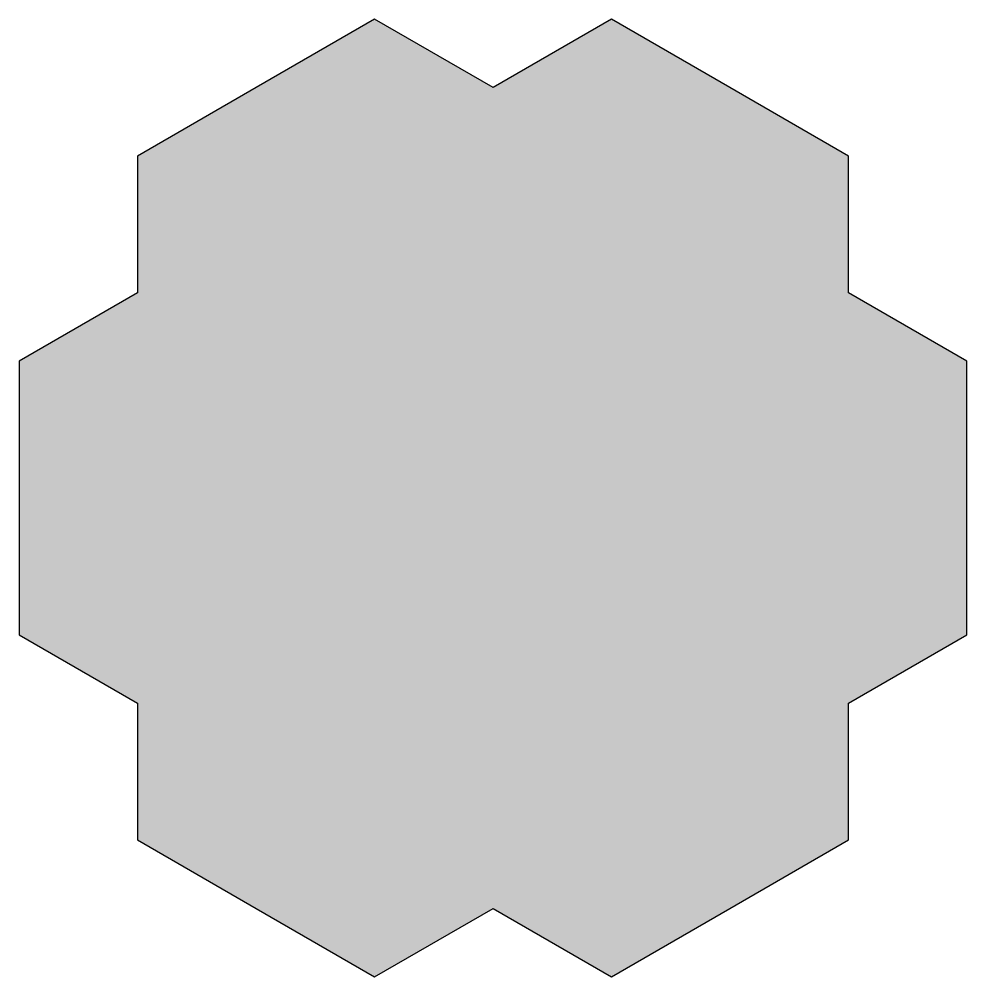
# Model space of a CAD drawing. Extents: x 0 to 990, y -1000 to 0.
import ezdxf

# ---------------------------------------------------------------- set-up
doc = ezdxf.new("R2010")
doc.units = 0
doc.layers.add('LAYER_2_COPY_2', color=7, linetype='CONTINUOUS')

# ---------------------------------------------------------------- blocks, each defined once
blk = doc.blocks.new('*U1')
at = {"layer": 'LAYER_2_COPY_2', "color": 3}
for points in [[(371.2, -1000), (247.4, -71.4), (371.2, 0)], [(371.2, -1000), (371.2, 0), (494.9, -928.6)], [(494.9, -928.6), (371.2, 0), (494.9, -71.4)], [(618.6, -1000), (494.9, -71.4), (618.6, 0)], [(618.6, -1000), (618.6, 0), (742.3, -928.6)], [(742.3, -928.6), (618.6, 0), (742.3, -71.4)], [(247.4, -928.6), (123.7, -142.9), (247.4, -71.4)], [(247.4, -928.6), (247.4, -71.4), (371.2, -1000)], [(494.9, -928.6), (494.9, -71.4), (494.9, -928.6)], [(494.9, -928.6), (494.9, -71.4), (494.9, -71.4)], [(494.9, -928.6), (494.9, -71.4), (618.6, -1000)], [(742.3, -928.6), (742.3, -71.4), (866, -857.1)], [(866, -857.1), (742.3, -71.4), (866, -142.9)], [(123.7, -857.1), (123.7, -142.9), (247.4, -928.6)], [(123.7, -714.3), (0, -357.1), (123.7, -285.7)], [(866, -714.3), (866, -285.7), (989.7, -642.9)], [(989.7, -642.9), (866, -285.7), (989.7, -357.1)], [(0, -642.9), (0, -357.1), (123.7, -714.3)]]:
    blk.add_solid(points, dxfattribs=at)

msp = doc.modelspace()

# ---------------------------------------------------------------- linework, layer by layer
at = {"layer": 'LAYER_2_COPY_2'}
msp.add_lwpolyline([(866, -285.7), (866, -142.9), (742.3, -71.4), (618.6, 0), (494.9, -71.4), (371.2, 0), (247.4, -71.4), (123.7, -142.9), (123.7, -285.7), (0, -357.1), (0, -500), (0, -642.9), (123.7, -714.3), (123.7, -857.1), (247.4, -928.6), (371.2, -1000), (494.9, -928.6), (618.6, -1000), (742.3, -928.6), (866, -857.1), (866, -714.3), (989.7, -642.9), (989.7, -500), (989.7, -357.1), (866, -285.7)], dxfattribs=at)

# ---------------------------------------------------------------- block references
at = {"layer": 'LAYER_2_COPY_2', "color": 3}
msp.add_blockref('*U1', (0, 0), dxfattribs=at)

doc.saveas('drawing.dxf')
